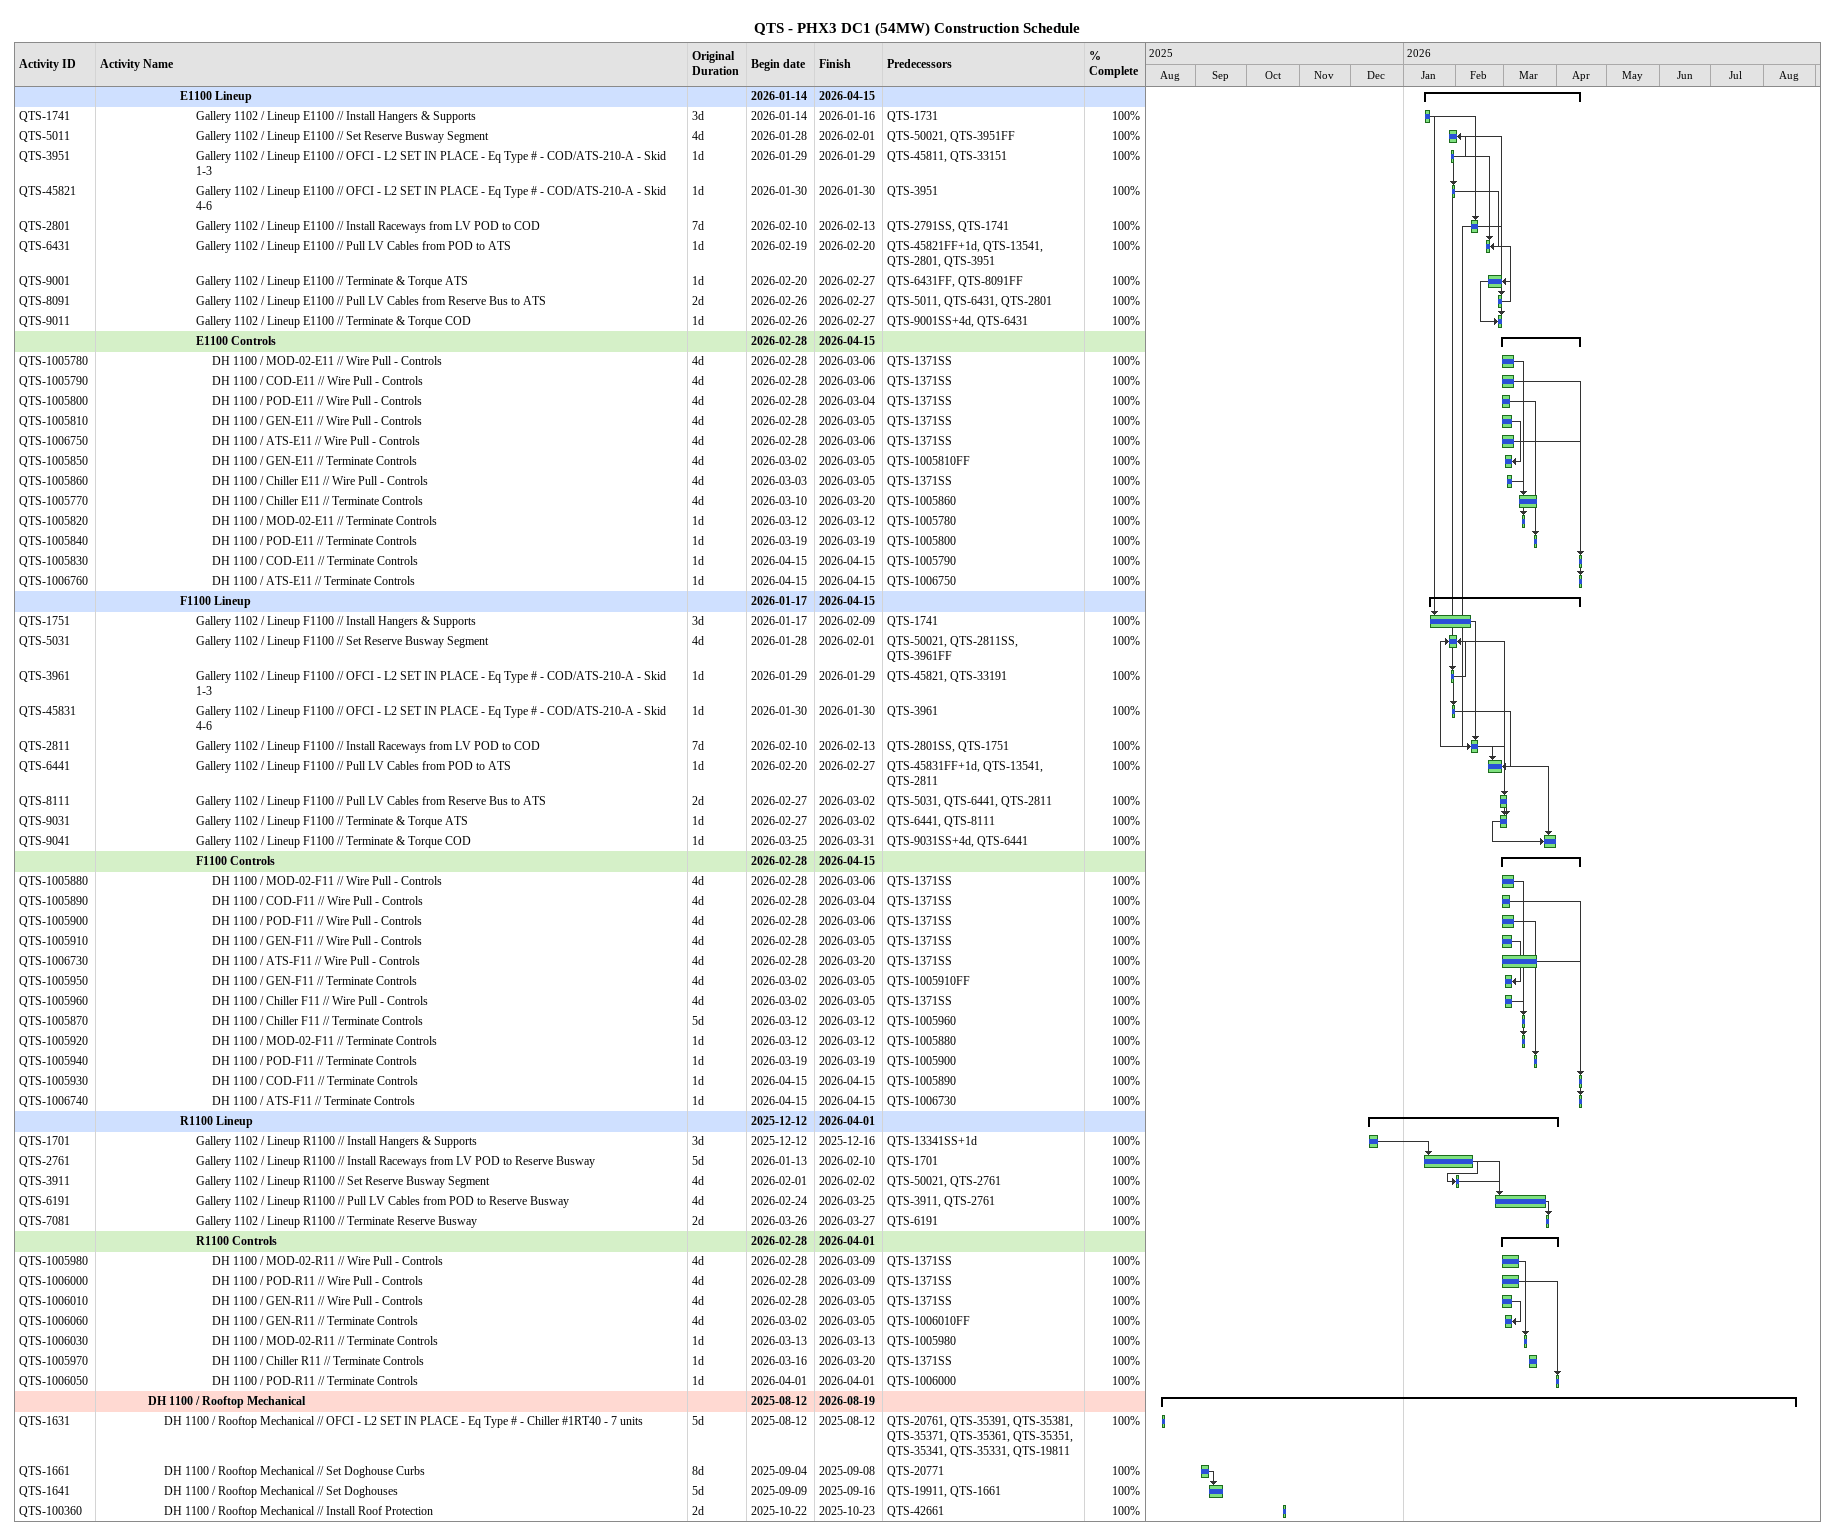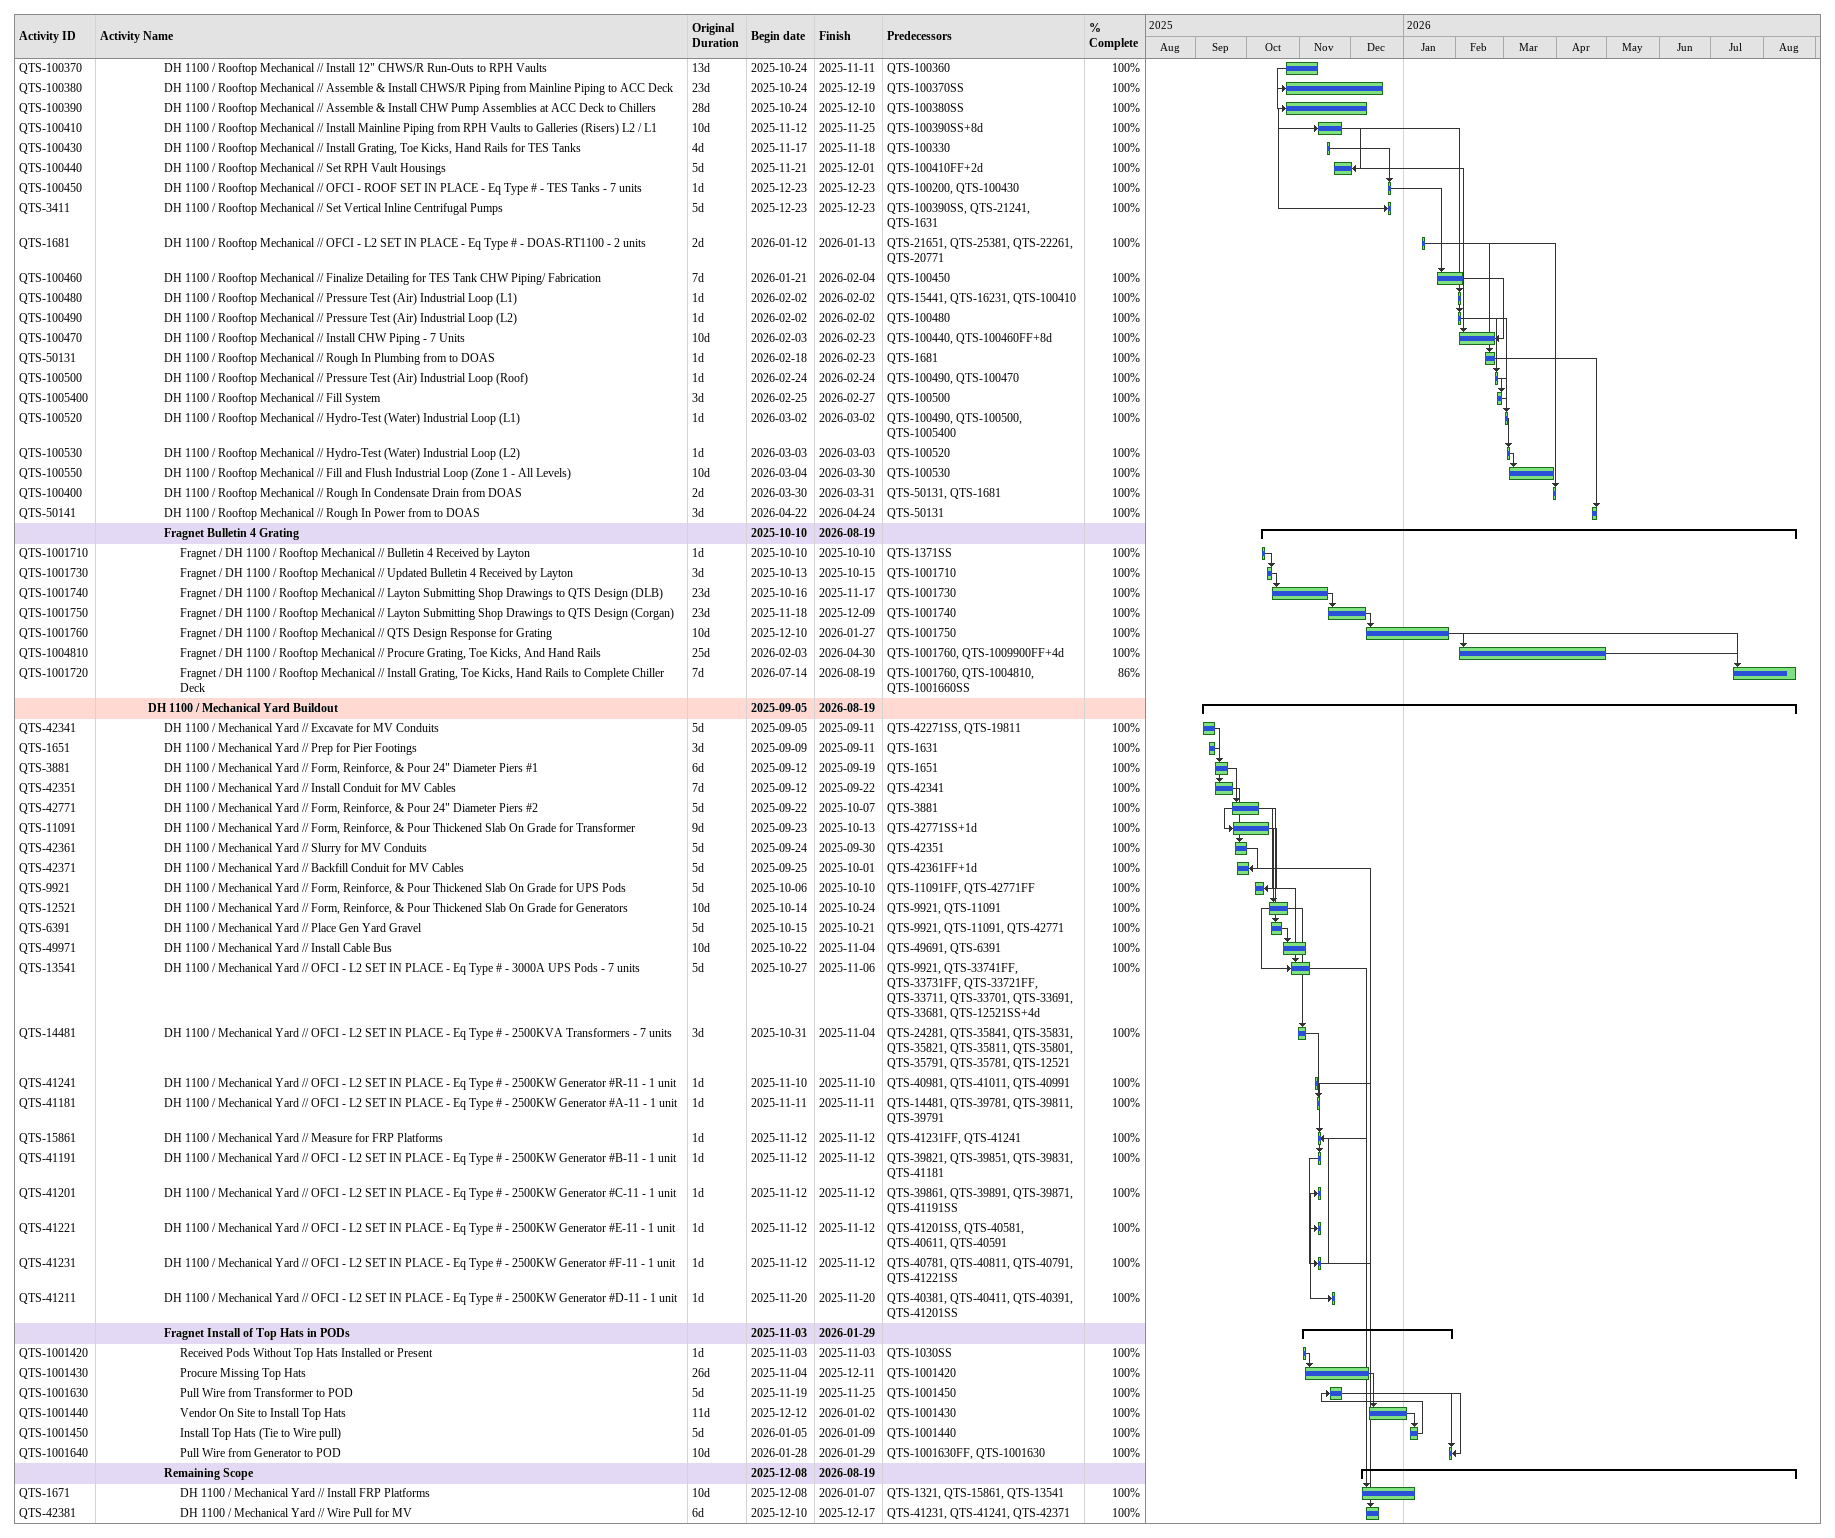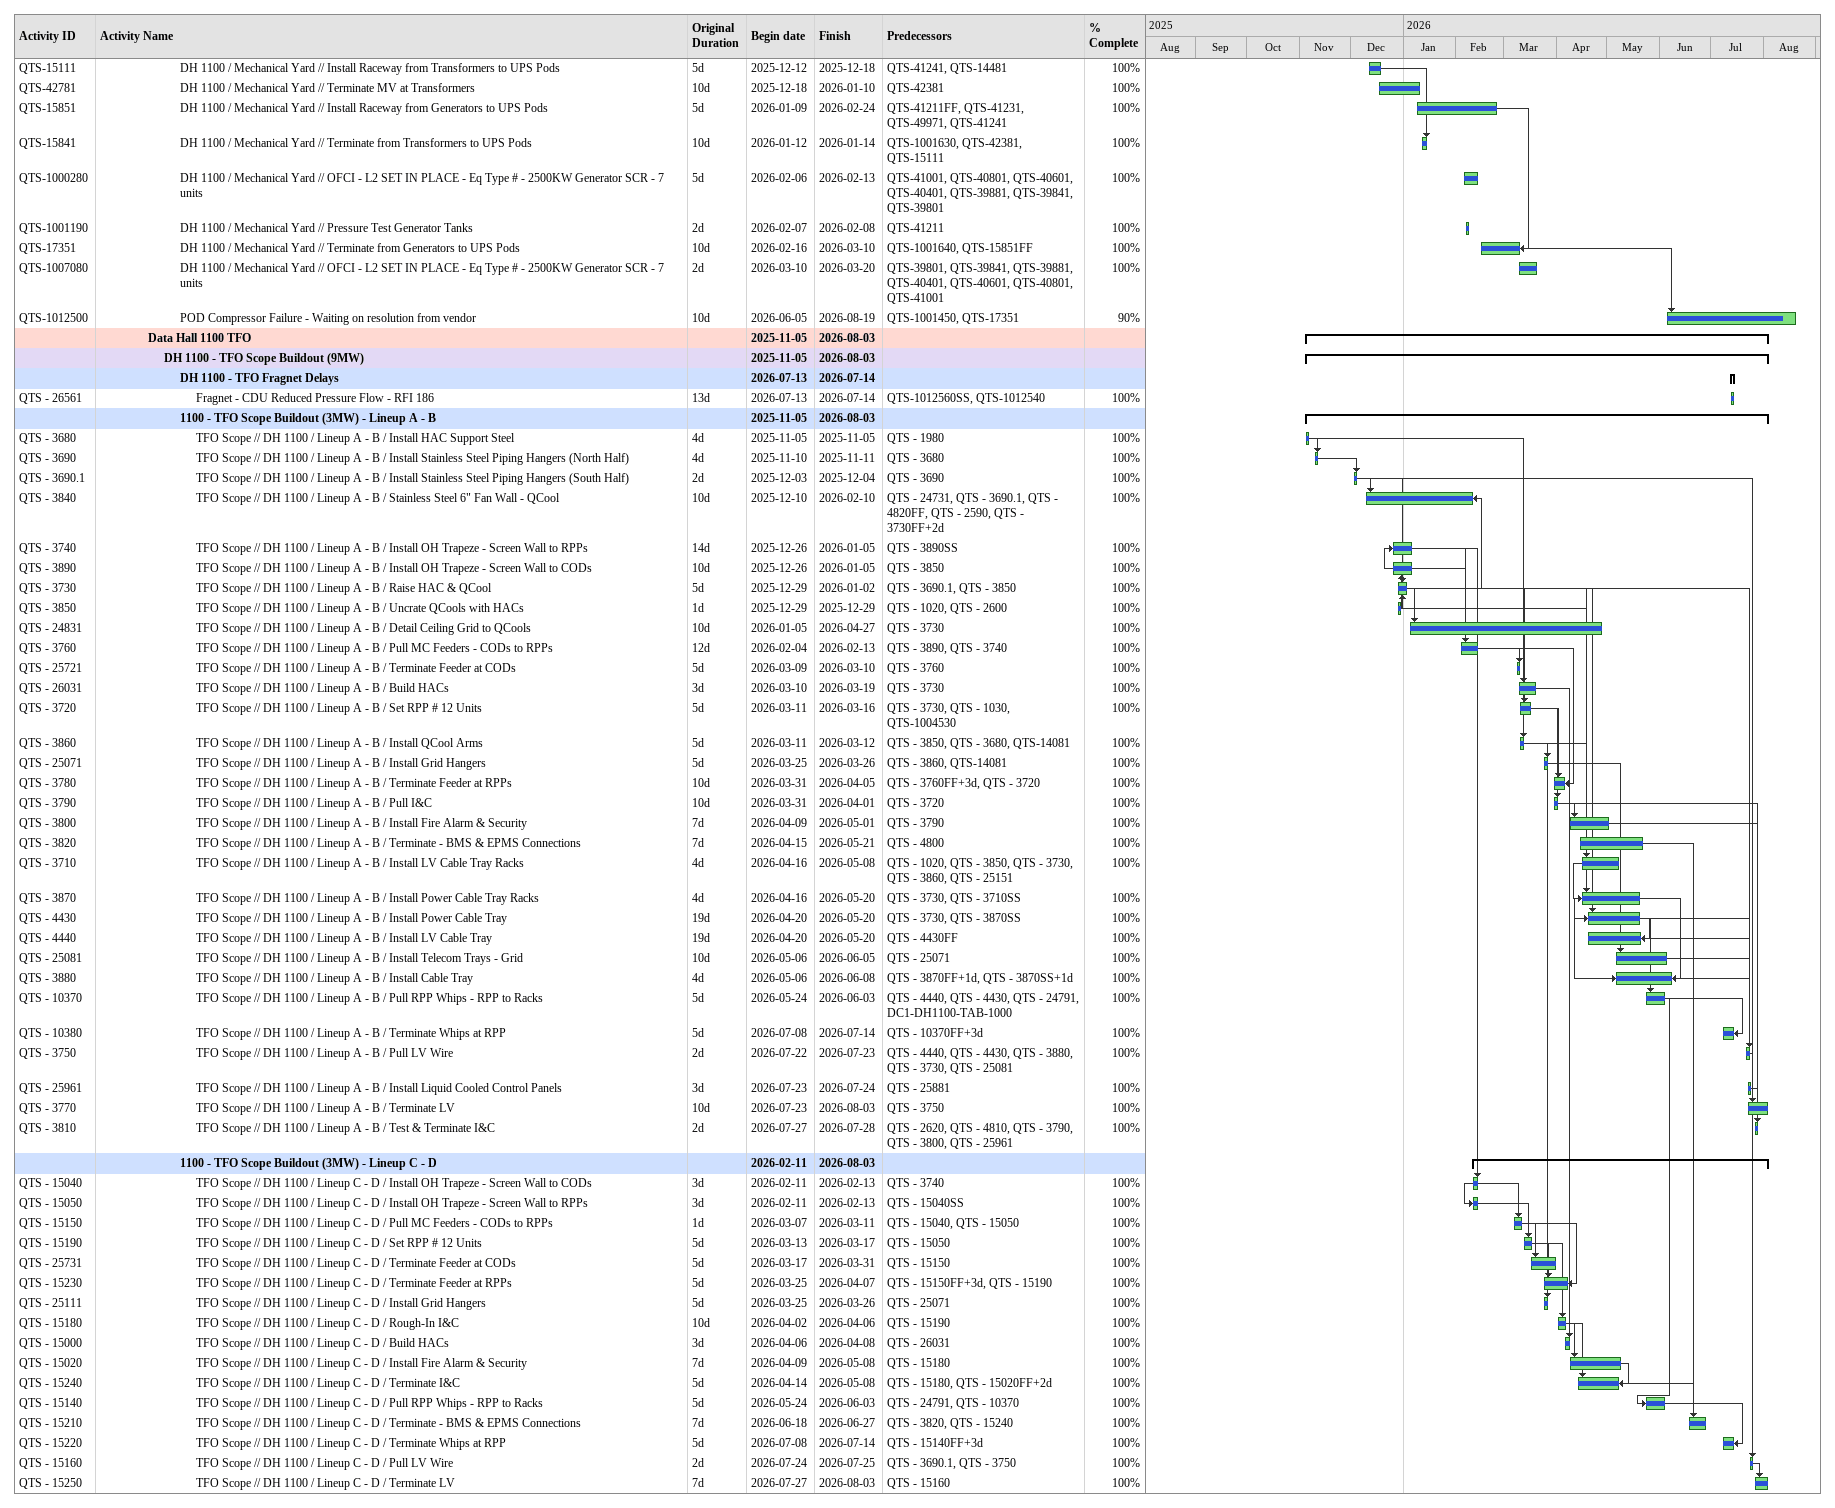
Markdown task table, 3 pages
QTS - PHX3 DC1 (54MW) Construction Schedule

| ID | Level | Task | Original duration | Start | Finish | Predecessors | % complete |
|---|---|---|---|---|---|---|---|
|  | 6 | **E1100 Lineup** |  | 2026-01-14 | 2026-04-15 |  |  |
| QTS-1741 | 7 | Gallery 1102 / Lineup E1100 // Install Hangers & Supports | 3d | 2026-01-14 | 2026-01-16 | QTS-1731 | 100 |
| QTS-5011 | 7 | Gallery 1102 / Lineup E1100 // Set Reserve Busway Segment | 4d | 2026-01-28 | 2026-02-01 | QTS-50021, QTS-3951FF | 100 |
| QTS-3951 | 7 | Gallery 1102 / Lineup E1100 // OFCI - L2 SET IN PLACE - Eq Type # - COD/ATS-210-A - Skid 1-3 | 1d | 2026-01-29 | 2026-01-29 | QTS-45811, QTS-33151 | 100 |
| QTS-45821 | 7 | Gallery 1102 / Lineup E1100 // OFCI - L2 SET IN PLACE - Eq Type # - COD/ATS-210-A - Skid 4-6 | 1d | 2026-01-30 | 2026-01-30 | QTS-3951 | 100 |
| QTS-2801 | 7 | Gallery 1102 / Lineup E1100 // Install Raceways from LV POD to COD | 7d | 2026-02-10 | 2026-02-13 | QTS-2791SS, QTS-1741 | 100 |
| QTS-6431 | 7 | Gallery 1102 / Lineup E1100 // Pull LV Cables from POD to ATS | 1d | 2026-02-19 | 2026-02-20 | QTS-45821FF+1d, QTS-13541, QTS-2801, QTS-3951 | 100 |
| QTS-9001 | 7 | Gallery 1102 / Lineup E1100 // Terminate & Torque ATS | 1d | 2026-02-20 | 2026-02-27 | QTS-6431FF, QTS-8091FF | 100 |
| QTS-8091 | 7 | Gallery 1102 / Lineup E1100 // Pull LV Cables from Reserve Bus to ATS | 2d | 2026-02-26 | 2026-02-27 | QTS-5011, QTS-6431, QTS-2801 | 100 |
| QTS-9011 | 7 | Gallery 1102 / Lineup E1100 // Terminate & Torque COD | 1d | 2026-02-26 | 2026-02-27 | QTS-9001SS+4d, QTS-6431 | 100 |
|  | 7 | **E1100 Controls** |  | 2026-02-28 | 2026-04-15 |  |  |
| QTS-1005780 | 8 | DH 1100 / MOD-02-E11 // Wire Pull - Controls | 4d | 2026-02-28 | 2026-03-06 | QTS-1371SS | 100 |
| QTS-1005790 | 8 | DH 1100 / COD-E11 // Wire Pull - Controls | 4d | 2026-02-28 | 2026-03-06 | QTS-1371SS | 100 |
| QTS-1005800 | 8 | DH 1100 / POD-E11 // Wire Pull - Controls | 4d | 2026-02-28 | 2026-03-04 | QTS-1371SS | 100 |
| QTS-1005810 | 8 | DH 1100 / GEN-E11 // Wire Pull - Controls | 4d | 2026-02-28 | 2026-03-05 | QTS-1371SS | 100 |
| QTS-1006750 | 8 | DH 1100 / ATS-E11 // Wire Pull - Controls | 4d | 2026-02-28 | 2026-03-06 | QTS-1371SS | 100 |
| QTS-1005850 | 8 | DH 1100 / GEN-E11 // Terminate Controls | 4d | 2026-03-02 | 2026-03-05 | QTS-1005810FF | 100 |
| QTS-1005860 | 8 | DH 1100 / Chiller E11 // Wire Pull - Controls | 4d | 2026-03-03 | 2026-03-05 | QTS-1371SS | 100 |
| QTS-1005770 | 8 | DH 1100 / Chiller E11 // Terminate Controls | 4d | 2026-03-10 | 2026-03-20 | QTS-1005860 | 100 |
| QTS-1005820 | 8 | DH 1100 / MOD-02-E11 // Terminate Controls | 1d | 2026-03-12 | 2026-03-12 | QTS-1005780 | 100 |
| QTS-1005840 | 8 | DH 1100 / POD-E11 // Terminate Controls | 1d | 2026-03-19 | 2026-03-19 | QTS-1005800 | 100 |
| QTS-1005830 | 8 | DH 1100 / COD-E11 // Terminate Controls | 1d | 2026-04-15 | 2026-04-15 | QTS-1005790 | 100 |
| QTS-1006760 | 8 | DH 1100 / ATS-E11 // Terminate Controls | 1d | 2026-04-15 | 2026-04-15 | QTS-1006750 | 100 |
|  | 6 | **F1100 Lineup** |  | 2026-01-17 | 2026-04-15 |  |  |
| QTS-1751 | 7 | Gallery 1102 / Lineup F1100 // Install Hangers & Supports | 3d | 2026-01-17 | 2026-02-09 | QTS-1741 | 100 |
| QTS-5031 | 7 | Gallery 1102 / Lineup F1100 // Set Reserve Busway Segment | 4d | 2026-01-28 | 2026-02-01 | QTS-50021, QTS-2811SS, QTS-3961FF | 100 |
| QTS-3961 | 7 | Gallery 1102 / Lineup F1100 // OFCI - L2 SET IN PLACE - Eq Type # - COD/ATS-210-A - Skid 1-3 | 1d | 2026-01-29 | 2026-01-29 | QTS-45821, QTS-33191 | 100 |
| QTS-45831 | 7 | Gallery 1102 / Lineup F1100 // OFCI - L2 SET IN PLACE - Eq Type # - COD/ATS-210-A - Skid 4-6 | 1d | 2026-01-30 | 2026-01-30 | QTS-3961 | 100 |
| QTS-2811 | 7 | Gallery 1102 / Lineup F1100 // Install Raceways from LV POD to COD | 7d | 2026-02-10 | 2026-02-13 | QTS-2801SS, QTS-1751 | 100 |
| QTS-6441 | 7 | Gallery 1102 / Lineup F1100 // Pull LV Cables from POD to ATS | 1d | 2026-02-20 | 2026-02-27 | QTS-45831FF+1d, QTS-13541, QTS-2811 | 100 |
| QTS-8111 | 7 | Gallery 1102 / Lineup F1100 // Pull LV Cables from Reserve Bus to ATS | 2d | 2026-02-27 | 2026-03-02 | QTS-5031, QTS-6441, QTS-2811 | 100 |
| QTS-9031 | 7 | Gallery 1102 / Lineup F1100 // Terminate & Torque ATS | 1d | 2026-02-27 | 2026-03-02 | QTS-6441, QTS-8111 | 100 |
| QTS-9041 | 7 | Gallery 1102 / Lineup F1100 // Terminate & Torque COD | 1d | 2026-03-25 | 2026-03-31 | QTS-9031SS+4d, QTS-6441 | 100 |
|  | 7 | **F1100 Controls** |  | 2026-02-28 | 2026-04-15 |  |  |
| QTS-1005880 | 8 | DH 1100 / MOD-02-F11 // Wire Pull - Controls | 4d | 2026-02-28 | 2026-03-06 | QTS-1371SS | 100 |
| QTS-1005890 | 8 | DH 1100 / COD-F11 // Wire Pull - Controls | 4d | 2026-02-28 | 2026-03-04 | QTS-1371SS | 100 |
| QTS-1005900 | 8 | DH 1100 / POD-F11 // Wire Pull - Controls | 4d | 2026-02-28 | 2026-03-06 | QTS-1371SS | 100 |
| QTS-1005910 | 8 | DH 1100 / GEN-F11 // Wire Pull - Controls | 4d | 2026-02-28 | 2026-03-05 | QTS-1371SS | 100 |
| QTS-1006730 | 8 | DH 1100 / ATS-F11 // Wire Pull - Controls | 4d | 2026-02-28 | 2026-03-20 | QTS-1371SS | 100 |
| QTS-1005950 | 8 | DH 1100 / GEN-F11 // Terminate Controls | 4d | 2026-03-02 | 2026-03-05 | QTS-1005910FF | 100 |
| QTS-1005960 | 8 | DH 1100 / Chiller F11 // Wire Pull - Controls | 4d | 2026-03-02 | 2026-03-05 | QTS-1371SS | 100 |
| QTS-1005870 | 8 | DH 1100 / Chiller F11 // Terminate Controls | 5d | 2026-03-12 | 2026-03-12 | QTS-1005960 | 100 |
| QTS-1005920 | 8 | DH 1100 / MOD-02-F11 // Terminate Controls | 1d | 2026-03-12 | 2026-03-12 | QTS-1005880 | 100 |
| QTS-1005940 | 8 | DH 1100 / POD-F11 // Terminate Controls | 1d | 2026-03-19 | 2026-03-19 | QTS-1005900 | 100 |
| QTS-1005930 | 8 | DH 1100 / COD-F11 // Terminate Controls | 1d | 2026-04-15 | 2026-04-15 | QTS-1005890 | 100 |
| QTS-1006740 | 8 | DH 1100 / ATS-F11 // Terminate Controls | 1d | 2026-04-15 | 2026-04-15 | QTS-1006730 | 100 |
|  | 6 | **R1100 Lineup** |  | 2025-12-12 | 2026-04-01 |  |  |
| QTS-1701 | 7 | Gallery 1102 / Lineup R1100 // Install Hangers & Supports | 3d | 2025-12-12 | 2025-12-16 | QTS-13341SS+1d | 100 |
| QTS-2761 | 7 | Gallery 1102 / Lineup R1100 // Install Raceways from LV POD to Reserve Busway | 5d | 2026-01-13 | 2026-02-10 | QTS-1701 | 100 |
| QTS-3911 | 7 | Gallery 1102 / Lineup R1100 // Set Reserve Busway Segment | 4d | 2026-02-01 | 2026-02-02 | QTS-50021, QTS-2761 | 100 |
| QTS-6191 | 7 | Gallery 1102 / Lineup R1100 // Pull LV Cables from POD to Reserve Busway | 4d | 2026-02-24 | 2026-03-25 | QTS-3911, QTS-2761 | 100 |
| QTS-7081 | 7 | Gallery 1102 / Lineup R1100 // Terminate Reserve Busway | 2d | 2026-03-26 | 2026-03-27 | QTS-6191 | 100 |
|  | 7 | **R1100 Controls** |  | 2026-02-28 | 2026-04-01 |  |  |
| QTS-1005980 | 8 | DH 1100 / MOD-02-R11 // Wire Pull - Controls | 4d | 2026-02-28 | 2026-03-09 | QTS-1371SS | 100 |
| QTS-1006000 | 8 | DH 1100 / POD-R11 // Wire Pull - Controls | 4d | 2026-02-28 | 2026-03-09 | QTS-1371SS | 100 |
| QTS-1006010 | 8 | DH 1100 / GEN-R11 // Wire Pull - Controls | 4d | 2026-02-28 | 2026-03-05 | QTS-1371SS | 100 |
| QTS-1006060 | 8 | DH 1100 / GEN-R11 // Terminate Controls | 4d | 2026-03-02 | 2026-03-05 | QTS-1006010FF | 100 |
| QTS-1006030 | 8 | DH 1100 / MOD-02-R11 // Terminate Controls | 1d | 2026-03-13 | 2026-03-13 | QTS-1005980 | 100 |
| QTS-1005970 | 8 | DH 1100 / Chiller R11 // Terminate Controls | 1d | 2026-03-16 | 2026-03-20 | QTS-1371SS | 100 |
| QTS-1006050 | 8 | DH 1100 / POD-R11 // Terminate Controls | 1d | 2026-04-01 | 2026-04-01 | QTS-1006000 | 100 |
|  | 4 | **DH 1100 / Rooftop Mechanical** |  | 2025-08-12 | 2026-08-19 |  |  |
| QTS-1631 | 5 | DH 1100 / Rooftop Mechanical // OFCI - L2 SET IN PLACE - Eq Type # - Chiller #1RT40 - 7 units | 5d | 2025-08-12 | 2025-08-12 | QTS-20761, QTS-35391, QTS-35381, QTS-35371, QTS-35361, QTS-35351, QTS-35341, QTS-35331, QTS-19811 | 100 |
| QTS-1661 | 5 | DH 1100 / Rooftop Mechanical // Set Doghouse Curbs | 8d | 2025-09-04 | 2025-09-08 | QTS-20771 | 100 |
| QTS-1641 | 5 | DH 1100 / Rooftop Mechanical // Set Doghouses | 5d | 2025-09-09 | 2025-09-16 | QTS-19911, QTS-1661 | 100 |
| QTS-100360 | 5 | DH 1100 / Rooftop Mechanical // Install Roof Protection | 2d | 2025-10-22 | 2025-10-23 | QTS-42661 | 100 |
| QTS-100370 | 5 | DH 1100 / Rooftop Mechanical // Install 12" CHWS/R Run-Outs to RPH Vaults | 13d | 2025-10-24 | 2025-11-11 | QTS-100360 | 100 |
| QTS-100380 | 5 | DH 1100 / Rooftop Mechanical // Assemble & Install CHWS/R Piping from Mainline Piping to ACC Deck | 23d | 2025-10-24 | 2025-12-19 | QTS-100370SS | 100 |
| QTS-100390 | 5 | DH 1100 / Rooftop Mechanical // Assemble & Install CHW Pump Assemblies at ACC Deck to Chillers | 28d | 2025-10-24 | 2025-12-10 | QTS-100380SS | 100 |
| QTS-100410 | 5 | DH 1100 / Rooftop Mechanical // Install Mainline Piping from RPH Vaults to Galleries (Risers) L2 / L1 | 10d | 2025-11-12 | 2025-11-25 | QTS-100390SS+8d | 100 |
| QTS-100430 | 5 | DH 1100 / Rooftop Mechanical // Install Grating, Toe Kicks, Hand Rails for TES Tanks | 4d | 2025-11-17 | 2025-11-18 | QTS-100330 | 100 |
| QTS-100440 | 5 | DH 1100 / Rooftop Mechanical // Set RPH Vault Housings | 5d | 2025-11-21 | 2025-12-01 | QTS-100410FF+2d | 100 |
| QTS-100450 | 5 | DH 1100 / Rooftop Mechanical // OFCI - ROOF SET IN PLACE - Eq Type # - TES Tanks - 7 units | 1d | 2025-12-23 | 2025-12-23 | QTS-100200, QTS-100430 | 100 |
| QTS-3411 | 5 | DH 1100 / Rooftop Mechanical // Set Vertical Inline Centrifugal Pumps | 5d | 2025-12-23 | 2025-12-23 | QTS-100390SS, QTS-21241, QTS-1631 | 100 |
| QTS-1681 | 5 | DH 1100 / Rooftop Mechanical // OFCI - L2 SET IN PLACE - Eq Type # - DOAS-RT1100 - 2 units | 2d | 2026-01-12 | 2026-01-13 | QTS-21651, QTS-25381, QTS-22261, QTS-20771 | 100 |
| QTS-100460 | 5 | DH 1100 / Rooftop Mechanical // Finalize Detailing for TES Tank CHW Piping/ Fabrication | 7d | 2026-01-21 | 2026-02-04 | QTS-100450 | 100 |
| QTS-100480 | 5 | DH 1100 / Rooftop Mechanical // Pressure Test (Air) Industrial Loop (L1) | 1d | 2026-02-02 | 2026-02-02 | QTS-15441, QTS-16231, QTS-100410 | 100 |
| QTS-100490 | 5 | DH 1100 / Rooftop Mechanical // Pressure Test (Air) Industrial Loop (L2) | 1d | 2026-02-02 | 2026-02-02 | QTS-100480 | 100 |
| QTS-100470 | 5 | DH 1100 / Rooftop Mechanical // Install CHW Piping - 7 Units | 10d | 2026-02-03 | 2026-02-23 | QTS-100440, QTS-100460FF+8d | 100 |
| QTS-50131 | 5 | DH 1100 / Rooftop Mechanical // Rough In Plumbing from to DOAS | 1d | 2026-02-18 | 2026-02-23 | QTS-1681 | 100 |
| QTS-100500 | 5 | DH 1100 / Rooftop Mechanical // Pressure Test (Air) Industrial Loop (Roof) | 1d | 2026-02-24 | 2026-02-24 | QTS-100490, QTS-100470 | 100 |
| QTS-1005400 | 5 | DH 1100 / Rooftop Mechanical // Fill System | 3d | 2026-02-25 | 2026-02-27 | QTS-100500 | 100 |
| QTS-100520 | 5 | DH 1100 / Rooftop Mechanical // Hydro-Test (Water) Industrial Loop (L1) | 1d | 2026-03-02 | 2026-03-02 | QTS-100490, QTS-100500, QTS-1005400 | 100 |
| QTS-100530 | 5 | DH 1100 / Rooftop Mechanical // Hydro-Test (Water) Industrial Loop (L2) | 1d | 2026-03-03 | 2026-03-03 | QTS-100520 | 100 |
| QTS-100550 | 5 | DH 1100 / Rooftop Mechanical // Fill and Flush Industrial Loop (Zone 1 - All Levels) | 10d | 2026-03-04 | 2026-03-30 | QTS-100530 | 100 |
| QTS-100400 | 5 | DH 1100 / Rooftop Mechanical // Rough In Condensate Drain from DOAS | 2d | 2026-03-30 | 2026-03-31 | QTS-50131, QTS-1681 | 100 |
| QTS-50141 | 5 | DH 1100 / Rooftop Mechanical // Rough In Power from to DOAS | 3d | 2026-04-22 | 2026-04-24 | QTS-50131 | 100 |
|  | 5 | **Fragnet Bulletin 4 Grating** |  | 2025-10-10 | 2026-08-19 |  |  |
| QTS-1001710 | 6 | Fragnet / DH 1100 / Rooftop Mechanical // Bulletin 4 Received by Layton | 1d | 2025-10-10 | 2025-10-10 | QTS-1371SS | 100 |
| QTS-1001730 | 6 | Fragnet / DH 1100 / Rooftop Mechanical // Updated Bulletin 4 Received by Layton | 3d | 2025-10-13 | 2025-10-15 | QTS-1001710 | 100 |
| QTS-1001740 | 6 | Fragnet / DH 1100 / Rooftop Mechanical // Layton Submitting Shop Drawings to QTS Design (DLB) | 23d | 2025-10-16 | 2025-11-17 | QTS-1001730 | 100 |
| QTS-1001750 | 6 | Fragnet / DH 1100 / Rooftop Mechanical // Layton Submitting Shop Drawings to QTS Design (Corgan) | 23d | 2025-11-18 | 2025-12-09 | QTS-1001740 | 100 |
| QTS-1001760 | 6 | Fragnet / DH 1100 / Rooftop Mechanical // QTS Design Response for Grating | 10d | 2025-12-10 | 2026-01-27 | QTS-1001750 | 100 |
| QTS-1004810 | 6 | Fragnet / DH 1100 / Rooftop Mechanical // Procure Grating, Toe Kicks, And Hand Rails | 25d | 2026-02-03 | 2026-04-30 | QTS-1001760, QTS-1009900FF+4d | 100 |
| QTS-1001720 | 6 | Fragnet / DH 1100 / Rooftop Mechanical // Install Grating, Toe Kicks, Hand Rails to Complete Chiller Deck | 7d | 2026-07-14 | 2026-08-19 | QTS-1001760, QTS-1004810, QTS-1001660SS | 86 |
|  | 4 | **DH 1100 / Mechanical Yard Buildout** |  | 2025-09-05 | 2026-08-19 |  |  |
| QTS-42341 | 5 | DH 1100 / Mechanical Yard // Excavate for MV Conduits | 5d | 2025-09-05 | 2025-09-11 | QTS-42271SS, QTS-19811 | 100 |
| QTS-1651 | 5 | DH 1100 / Mechanical Yard // Prep for Pier Footings | 3d | 2025-09-09 | 2025-09-11 | QTS-1631 | 100 |
| QTS-3881 | 5 | DH 1100 / Mechanical Yard // Form, Reinforce, & Pour 24" Diameter Piers #1 | 6d | 2025-09-12 | 2025-09-19 | QTS-1651 | 100 |
| QTS-42351 | 5 | DH 1100 / Mechanical Yard // Install Conduit for MV Cables | 7d | 2025-09-12 | 2025-09-22 | QTS-42341 | 100 |
| QTS-42771 | 5 | DH 1100 / Mechanical Yard // Form, Reinforce, & Pour 24" Diameter Piers #2 | 5d | 2025-09-22 | 2025-10-07 | QTS-3881 | 100 |
| QTS-11091 | 5 | DH 1100 / Mechanical Yard // Form, Reinforce, & Pour Thickened Slab On Grade for Transformer | 9d | 2025-09-23 | 2025-10-13 | QTS-42771SS+1d | 100 |
| QTS-42361 | 5 | DH 1100 / Mechanical Yard // Slurry for MV Conduits | 5d | 2025-09-24 | 2025-09-30 | QTS-42351 | 100 |
| QTS-42371 | 5 | DH 1100 / Mechanical Yard // Backfill Conduit for MV Cables | 5d | 2025-09-25 | 2025-10-01 | QTS-42361FF+1d | 100 |
| QTS-9921 | 5 | DH 1100 / Mechanical Yard // Form, Reinforce, & Pour Thickened Slab On Grade for UPS Pods | 5d | 2025-10-06 | 2025-10-10 | QTS-11091FF, QTS-42771FF | 100 |
| QTS-12521 | 5 | DH 1100 / Mechanical Yard // Form, Reinforce, & Pour Thickened Slab On Grade for Generators | 10d | 2025-10-14 | 2025-10-24 | QTS-9921, QTS-11091 | 100 |
| QTS-6391 | 5 | DH 1100 / Mechanical Yard // Place Gen Yard Gravel | 5d | 2025-10-15 | 2025-10-21 | QTS-9921, QTS-11091, QTS-42771 | 100 |
| QTS-49971 | 5 | DH 1100 / Mechanical Yard // Install Cable Bus | 10d | 2025-10-22 | 2025-11-04 | QTS-49691, QTS-6391 | 100 |
| QTS-13541 | 5 | DH 1100 / Mechanical Yard // OFCI - L2 SET IN PLACE - Eq Type # - 3000A UPS Pods - 7 units | 5d | 2025-10-27 | 2025-11-06 | QTS-9921, QTS-33741FF, QTS-33731FF, QTS-33721FF, QTS-33711, QTS-33701, QTS-33691, QTS-33681, QTS-12521SS+4d | 100 |
| QTS-14481 | 5 | DH 1100 / Mechanical Yard // OFCI - L2 SET IN PLACE - Eq Type # - 2500KVA Transformers - 7 units | 3d | 2025-10-31 | 2025-11-04 | QTS-24281, QTS-35841, QTS-35831, QTS-35821, QTS-35811, QTS-35801, QTS-35791, QTS-35781, QTS-12521 | 100 |
| QTS-41241 | 5 | DH 1100 / Mechanical Yard // OFCI - L2 SET IN PLACE - Eq Type # - 2500KW Generator #R-11 - 1 unit | 1d | 2025-11-10 | 2025-11-10 | QTS-40981, QTS-41011, QTS-40991 | 100 |
| QTS-41181 | 5 | DH 1100 / Mechanical Yard // OFCI - L2 SET IN PLACE - Eq Type # - 2500KW Generator #A-11 - 1 unit | 1d | 2025-11-11 | 2025-11-11 | QTS-14481, QTS-39781, QTS-39811, QTS-39791 | 100 |
| QTS-15861 | 5 | DH 1100 / Mechanical Yard // Measure for FRP Platforms | 1d | 2025-11-12 | 2025-11-12 | QTS-41231FF, QTS-41241 | 100 |
| QTS-41191 | 5 | DH 1100 / Mechanical Yard // OFCI - L2 SET IN PLACE - Eq Type # - 2500KW Generator #B-11 - 1 unit | 1d | 2025-11-12 | 2025-11-12 | QTS-39821, QTS-39851, QTS-39831, QTS-41181 | 100 |
| QTS-41201 | 5 | DH 1100 / Mechanical Yard // OFCI - L2 SET IN PLACE - Eq Type # - 2500KW Generator #C-11 - 1 unit | 1d | 2025-11-12 | 2025-11-12 | QTS-39861, QTS-39891, QTS-39871, QTS-41191SS | 100 |
| QTS-41221 | 5 | DH 1100 / Mechanical Yard // OFCI - L2 SET IN PLACE - Eq Type # - 2500KW Generator #E-11 - 1 unit | 1d | 2025-11-12 | 2025-11-12 | QTS-41201SS, QTS-40581, QTS-40611, QTS-40591 | 100 |
| QTS-41231 | 5 | DH 1100 / Mechanical Yard // OFCI - L2 SET IN PLACE - Eq Type # - 2500KW Generator #F-11 - 1 unit | 1d | 2025-11-12 | 2025-11-12 | QTS-40781, QTS-40811, QTS-40791, QTS-41221SS | 100 |
| QTS-41211 | 5 | DH 1100 / Mechanical Yard // OFCI - L2 SET IN PLACE - Eq Type # - 2500KW Generator #D-11 - 1 unit | 1d | 2025-11-20 | 2025-11-20 | QTS-40381, QTS-40411, QTS-40391, QTS-41201SS | 100 |
|  | 5 | **Fragnet Install of Top Hats in PODs** |  | 2025-11-03 | 2026-01-29 |  |  |
| QTS-1001420 | 6 | Received Pods Without Top Hats Installed or Present | 1d | 2025-11-03 | 2025-11-03 | QTS-1030SS | 100 |
| QTS-1001430 | 6 | Procure Missing Top Hats | 26d | 2025-11-04 | 2025-12-11 | QTS-1001420 | 100 |
| QTS-1001630 | 6 | Pull Wire from Transformer to POD | 5d | 2025-11-19 | 2025-11-25 | QTS-1001450 | 100 |
| QTS-1001440 | 6 | Vendor On Site to Install Top Hats | 11d | 2025-12-12 | 2026-01-02 | QTS-1001430 | 100 |
| QTS-1001450 | 6 | Install Top Hats (Tie to Wire pull) | 5d | 2026-01-05 | 2026-01-09 | QTS-1001440 | 100 |
| QTS-1001640 | 6 | Pull Wire from Generator to POD | 10d | 2026-01-28 | 2026-01-29 | QTS-1001630FF, QTS-1001630 | 100 |
|  | 5 | **Remaining Scope** |  | 2025-12-08 | 2026-08-19 |  |  |
| QTS-1671 | 6 | DH 1100 / Mechanical Yard // Install FRP Platforms | 10d | 2025-12-08 | 2026-01-07 | QTS-1321, QTS-15861, QTS-13541 | 100 |
| QTS-42381 | 6 | DH 1100 / Mechanical Yard // Wire Pull for MV | 6d | 2025-12-10 | 2025-12-17 | QTS-41231, QTS-41241, QTS-42371 | 100 |
| QTS-15111 | 6 | DH 1100 / Mechanical Yard // Install Raceway from Transformers to UPS Pods | 5d | 2025-12-12 | 2025-12-18 | QTS-41241, QTS-14481 | 100 |
| QTS-42781 | 6 | DH 1100 / Mechanical Yard // Terminate MV at Transformers | 10d | 2025-12-18 | 2026-01-10 | QTS-42381 | 100 |
| QTS-15851 | 6 | DH 1100 / Mechanical Yard // Install Raceway from Generators to UPS Pods | 5d | 2026-01-09 | 2026-02-24 | QTS-41211FF, QTS-41231, QTS-49971, QTS-41241 | 100 |
| QTS-15841 | 6 | DH 1100 / Mechanical Yard // Terminate from Transformers to UPS Pods | 10d | 2026-01-12 | 2026-01-14 | QTS-1001630, QTS-42381, QTS-15111 | 100 |
| QTS-1000280 | 6 | DH 1100 / Mechanical Yard // OFCI - L2 SET IN PLACE - Eq Type # - 2500KW Generator SCR - 7 units | 5d | 2026-02-06 | 2026-02-13 | QTS-41001, QTS-40801, QTS-40601, QTS-40401, QTS-39881, QTS-39841, QTS-39801 | 100 |
| QTS-1001190 | 6 | DH 1100 / Mechanical Yard // Pressure Test Generator Tanks | 2d | 2026-02-07 | 2026-02-08 | QTS-41211 | 100 |
| QTS-17351 | 6 | DH 1100 / Mechanical Yard // Terminate from Generators to UPS Pods | 10d | 2026-02-16 | 2026-03-10 | QTS-1001640, QTS-15851FF | 100 |
| QTS-1007080 | 6 | DH 1100 / Mechanical Yard // OFCI - L2 SET IN PLACE - Eq Type # - 2500KW Generator SCR - 7 units | 2d | 2026-03-10 | 2026-03-20 | QTS-39801, QTS-39841, QTS-39881, QTS-40401, QTS-40601, QTS-40801, QTS-41001 | 100 |
| QTS-1012500 | 6 | POD Compressor Failure - Waiting on resolution from vendor | 10d | 2026-06-05 | 2026-08-19 | QTS-1001450, QTS-17351 | 90 |
|  | 4 | **Data Hall 1100 TFO** |  | 2025-11-05 | 2026-08-03 |  |  |
|  | 5 | **DH 1100 - TFO Scope Buildout (9MW)** |  | 2025-11-05 | 2026-08-03 |  |  |
|  | 6 | **DH 1100 - TFO Fragnet Delays** |  | 2026-07-13 | 2026-07-14 |  |  |
| QTS - 26561 | 7 | Fragnet - CDU Reduced Pressure Flow - RFI 186 | 13d | 2026-07-13 | 2026-07-14 | QTS-1012560SS, QTS-1012540 | 100 |
|  | 6 | **1100 - TFO Scope Buildout (3MW) - Lineup A - B** |  | 2025-11-05 | 2026-08-03 |  |  |
| QTS - 3680 | 7 | TFO Scope // DH 1100 / Lineup A - B / Install HAC Support Steel | 4d | 2025-11-05 | 2025-11-05 | QTS - 1980 | 100 |
| QTS - 3690 | 7 | TFO Scope // DH 1100 / Lineup A - B / Install Stainless Steel Piping Hangers (North Half) | 4d | 2025-11-10 | 2025-11-11 | QTS - 3680 | 100 |
| QTS - 3690.1 | 7 | TFO Scope // DH 1100 / Lineup A - B / Install Stainless Steel Piping Hangers (South Half) | 2d | 2025-12-03 | 2025-12-04 | QTS - 3690 | 100 |
| QTS - 3840 | 7 | TFO Scope // DH 1100 / Lineup A - B / Stainless Steel 6" Fan Wall - QCool | 10d | 2025-12-10 | 2026-02-10 | QTS - 24731, QTS - 3690.1, QTS - 4820FF, QTS - 2590, QTS - 3730FF+2d | 100 |
| QTS - 3740 | 7 | TFO Scope // DH 1100 / Lineup A - B / Install OH Trapeze - Screen Wall to RPPs | 14d | 2025-12-26 | 2026-01-05 | QTS - 3890SS | 100 |
| QTS - 3890 | 7 | TFO Scope // DH 1100 / Lineup A - B / Install OH Trapeze - Screen Wall to CODs | 10d | 2025-12-26 | 2026-01-05 | QTS - 3850 | 100 |
| QTS - 3730 | 7 | TFO Scope // DH 1100 / Lineup A - B / Raise HAC & QCool | 5d | 2025-12-29 | 2026-01-02 | QTS - 3690.1, QTS - 3850 | 100 |
| QTS - 3850 | 7 | TFO Scope // DH 1100 / Lineup A - B / Uncrate QCools with HACs | 1d | 2025-12-29 | 2025-12-29 | QTS - 1020, QTS - 2600 | 100 |
| QTS - 24831 | 7 | TFO Scope // DH 1100 / Lineup A - B / Detail Ceiling Grid to QCools | 10d | 2026-01-05 | 2026-04-27 | QTS - 3730 | 100 |
| QTS - 3760 | 7 | TFO Scope // DH 1100 / Lineup A - B / Pull MC Feeders - CODs to RPPs | 12d | 2026-02-04 | 2026-02-13 | QTS - 3890, QTS - 3740 | 100 |
| QTS - 25721 | 7 | TFO Scope // DH 1100 / Lineup A - B / Terminate Feeder at CODs | 5d | 2026-03-09 | 2026-03-10 | QTS - 3760 | 100 |
| QTS - 26031 | 7 | TFO Scope // DH 1100 / Lineup A - B / Build HACs | 3d | 2026-03-10 | 2026-03-19 | QTS - 3730 | 100 |
| QTS - 3720 | 7 | TFO Scope // DH 1100 / Lineup A - B / Set RPP # 12 Units | 5d | 2026-03-11 | 2026-03-16 | QTS - 3730, QTS - 1030, QTS-1004530 | 100 |
| QTS - 3860 | 7 | TFO Scope // DH 1100 / Lineup A - B / Install QCool Arms | 5d | 2026-03-11 | 2026-03-12 | QTS - 3850, QTS - 3680, QTS-14081 | 100 |
| QTS - 25071 | 7 | TFO Scope // DH 1100 / Lineup A - B / Install Grid Hangers | 5d | 2026-03-25 | 2026-03-26 | QTS - 3860, QTS-14081 | 100 |
| QTS - 3780 | 7 | TFO Scope // DH 1100 / Lineup A - B / Terminate Feeder at RPPs | 10d | 2026-03-31 | 2026-04-05 | QTS - 3760FF+3d, QTS - 3720 | 100 |
| QTS - 3790 | 7 | TFO Scope // DH 1100 / Lineup A - B / Pull I&C | 10d | 2026-03-31 | 2026-04-01 | QTS - 3720 | 100 |
| QTS - 3800 | 7 | TFO Scope // DH 1100 / Lineup A - B / Install Fire Alarm & Security | 7d | 2026-04-09 | 2026-05-01 | QTS - 3790 | 100 |
| QTS - 3820 | 7 | TFO Scope // DH 1100 / Lineup A - B / Terminate - BMS & EPMS Connections | 7d | 2026-04-15 | 2026-05-21 | QTS - 4800 | 100 |
| QTS - 3710 | 7 | TFO Scope // DH 1100 / Lineup A - B / Install LV Cable Tray Racks | 4d | 2026-04-16 | 2026-05-08 | QTS - 1020, QTS - 3850, QTS - 3730, QTS - 3860, QTS - 25151 | 100 |
| QTS - 3870 | 7 | TFO Scope // DH 1100 / Lineup A - B / Install Power Cable Tray Racks | 4d | 2026-04-16 | 2026-05-20 | QTS - 3730, QTS - 3710SS | 100 |
| QTS - 4430 | 7 | TFO Scope // DH 1100 / Lineup A - B / Install Power Cable Tray | 19d | 2026-04-20 | 2026-05-20 | QTS - 3730, QTS - 3870SS | 100 |
| QTS - 4440 | 7 | TFO Scope // DH 1100 / Lineup A - B / Install LV Cable Tray | 19d | 2026-04-20 | 2026-05-20 | QTS - 4430FF | 100 |
| QTS - 25081 | 7 | TFO Scope // DH 1100 / Lineup A - B / Install Telecom Trays - Grid | 10d | 2026-05-06 | 2026-06-05 | QTS - 25071 | 100 |
| QTS - 3880 | 7 | TFO Scope // DH 1100 / Lineup A - B / Install Cable Tray | 4d | 2026-05-06 | 2026-06-08 | QTS - 3870FF+1d, QTS - 3870SS+1d | 100 |
| QTS - 10370 | 7 | TFO Scope // DH 1100 / Lineup A - B / Pull RPP Whips - RPP to Racks | 5d | 2026-05-24 | 2026-06-03 | QTS - 4440, QTS - 4430, QTS - 24791, DC1-DH1100-TAB-1000 | 100 |
| QTS - 10380 | 7 | TFO Scope // DH 1100 / Lineup A - B / Terminate Whips at RPP | 5d | 2026-07-08 | 2026-07-14 | QTS - 10370FF+3d | 100 |
| QTS - 3750 | 7 | TFO Scope // DH 1100 / Lineup A - B / Pull LV Wire | 2d | 2026-07-22 | 2026-07-23 | QTS - 4440, QTS - 4430, QTS - 3880, QTS - 3730, QTS - 25081 | 100 |
| QTS - 25961 | 7 | TFO Scope // DH 1100 / Lineup A - B / Install Liquid Cooled Control Panels | 3d | 2026-07-23 | 2026-07-24 | QTS - 25881 | 100 |
| QTS - 3770 | 7 | TFO Scope // DH 1100 / Lineup A - B / Terminate LV | 10d | 2026-07-23 | 2026-08-03 | QTS - 3750 | 100 |
| QTS - 3810 | 7 | TFO Scope // DH 1100 / Lineup A - B / Test & Terminate I&C | 2d | 2026-07-27 | 2026-07-28 | QTS - 2620, QTS - 4810, QTS - 3790, QTS - 3800, QTS - 25961 | 100 |
|  | 6 | **1100 - TFO Scope Buildout (3MW) - Lineup C - D** |  | 2026-02-11 | 2026-08-03 |  |  |
| QTS - 15040 | 7 | TFO Scope // DH 1100 / Lineup C - D / Install OH Trapeze - Screen Wall to CODs | 3d | 2026-02-11 | 2026-02-13 | QTS - 3740 | 100 |
| QTS - 15050 | 7 | TFO Scope // DH 1100 / Lineup C - D / Install OH Trapeze - Screen Wall to RPPs | 3d | 2026-02-11 | 2026-02-13 | QTS - 15040SS | 100 |
| QTS - 15150 | 7 | TFO Scope // DH 1100 / Lineup C - D / Pull MC Feeders - CODs to RPPs | 1d | 2026-03-07 | 2026-03-11 | QTS - 15040, QTS - 15050 | 100 |
| QTS - 15190 | 7 | TFO Scope // DH 1100 / Lineup C - D / Set RPP # 12 Units | 5d | 2026-03-13 | 2026-03-17 | QTS - 15050 | 100 |
| QTS - 25731 | 7 | TFO Scope // DH 1100 / Lineup C - D / Terminate Feeder at CODs | 5d | 2026-03-17 | 2026-03-31 | QTS - 15150 | 100 |
| QTS - 15230 | 7 | TFO Scope // DH 1100 / Lineup C - D / Terminate Feeder at RPPs | 5d | 2026-03-25 | 2026-04-07 | QTS - 15150FF+3d, QTS - 15190 | 100 |
| QTS - 25111 | 7 | TFO Scope // DH 1100 / Lineup C - D / Install Grid Hangers | 5d | 2026-03-25 | 2026-03-26 | QTS - 25071 | 100 |
| QTS - 15180 | 7 | TFO Scope // DH 1100 / Lineup C - D / Rough-In I&C | 10d | 2026-04-02 | 2026-04-06 | QTS - 15190 | 100 |
| QTS - 15000 | 7 | TFO Scope // DH 1100 / Lineup C - D / Build HACs | 3d | 2026-04-06 | 2026-04-08 | QTS - 26031 | 100 |
| QTS - 15020 | 7 | TFO Scope // DH 1100 / Lineup C - D / Install Fire Alarm & Security | 7d | 2026-04-09 | 2026-05-08 | QTS - 15180 | 100 |
| QTS - 15240 | 7 | TFO Scope // DH 1100 / Lineup C - D / Terminate I&C | 5d | 2026-04-14 | 2026-05-08 | QTS - 15180, QTS - 15020FF+2d | 100 |
| QTS - 15140 | 7 | TFO Scope // DH 1100 / Lineup C - D / Pull RPP Whips - RPP to Racks | 5d | 2026-05-24 | 2026-06-03 | QTS - 24791, QTS - 10370 | 100 |
| QTS - 15210 | 7 | TFO Scope // DH 1100 / Lineup C - D / Terminate - BMS & EPMS Connections | 7d | 2026-06-18 | 2026-06-27 | QTS - 3820, QTS - 15240 | 100 |
| QTS - 15220 | 7 | TFO Scope // DH 1100 / Lineup C - D / Terminate Whips at RPP | 5d | 2026-07-08 | 2026-07-14 | QTS - 15140FF+3d | 100 |
| QTS - 15160 | 7 | TFO Scope // DH 1100 / Lineup C - D / Pull LV Wire | 2d | 2026-07-24 | 2026-07-25 | QTS - 3690.1, QTS - 3750 | 100 |
| QTS - 15250 | 7 | TFO Scope // DH 1100 / Lineup C - D / Terminate LV | 7d | 2026-07-27 | 2026-08-03 | QTS - 15160 | 100 |
